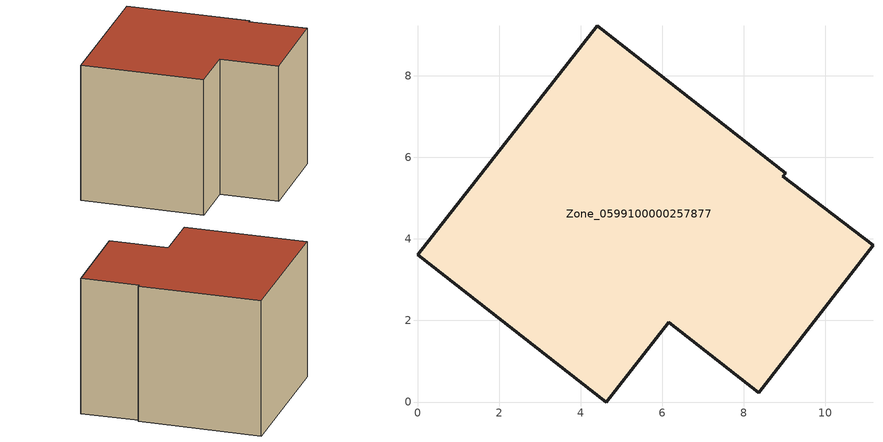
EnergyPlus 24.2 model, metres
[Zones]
Zone_0599100000257877
 floor ground (C_G): 4.41,9.22 9.03,5.61 8.96,5.54 11.17,3.85 8.37,0.23 6.16,1.95 4.63,0 0,3.61 z3.91
 wall outside (C_F): 9.03,5.61 4.41,9.22 0,3.61 4.63,0 6.16,1.95 8.37,0.23 11.17,3.85 8.96,5.54 9.03,5.61 z3.91:10.63
 roof outside (C_R): 4.41,9.22 0,3.61 4.63,0 6.16,1.95 8.37,0.23 11.17,3.85 8.96,5.54 9.03,5.61 z10.63
[BUILDING]
Pand.0599100000257877: North Axis=0; Terrain=City; Loads Convergence Tolerance Value=0.04; Temperature Convergence Tolerance Value=0.4; Solar Distribution=FullExterior; Maximum Number of Warmup Days=25; Minimum Number of Warmup Days=1
[Site:Location]
Rotterdam.The.Hague.AP_ZH_NLD Design_Conditions: Latitude=51.96; Longitude=4.45; Time Zone=1; Elevation=-4.5
[SITE:GROUNDTEMPERATURE:BUILDINGSURFACE]
18, 18, 18, 18, 18, 18, 18, 18, 18, 18, 18, 18
[MATERIAL] Thermal Absorptance=0.9; Solar Absorptance=0.7; Visible Absorptance=0.7
Name | Roughness | Thickness | Conductivity | Density | Specific Heat
G.TC.1946-1964 | MediumSmooth | 0.15 | 1 | 540 | 1210
F.TC.1946-1964 | Rough | 0.3 | 0.857143 | 1920 | 840
R.TC.1946-1964 | MediumRough | 0.2 | 0.235294 | 1500 | 1000
[CONSTRUCTION]
C_G: G.TC.1946-1964
C_F: F.TC.1946-1964
C_R: R.TC.1946-1964
[ZONE]
Zone_0599100000257877: Type=1; Multiplier=1; Ceiling Height=Autocalculate; Volume=Autocalculate; Floor Area=autocalculate; Part of Total Floor Area=Yes
[ZONEINFILTRATION:DESIGNFLOWRATE]
Infil_Zone_0599100000257877: Zone or ZoneList or Space or SpaceList=Zone_0599100000257877; Schedule=AlwaysOn; Design Flow Rate Calculation Method=Flow/Area; Flow Rate per Floor Area=0.003; Constant Term Coefficient=1; Temperature Term Coefficient=0; Velocity Term Coefficient=0; Velocity Squared Term Coefficient=0
[HVACTEMPLATE:ZONE:IDEALLOADSAIRSYSTEM]
Zone_0599100000257877: Maximum Heating Supply Air Temperature=50; Minimum Cooling Supply Air Temperature=13; Maximum Heating Supply Air Humidity Ratio=0.0156; Minimum Cooling Supply Air Humidity Ratio=0.0077; Heating Limit=NoLimit; Cooling Limit=NoLimit; Dehumidification Control Type=ConstantSensibleHeatRatio; Cooling Sensible Heat Ratio=0.7; Dehumidification Setpoint=60; Humidification Control Type=None; Humidification Setpoint=30; Outdoor Air Method=None; Outdoor Air Flow Rate per Person=0.00944; Outdoor Air Flow Rate per Zone Floor Area=0; Outdoor Air Flow Rate per Zone=0; Demand Controlled Ventilation Type=None; Outdoor Air Economizer Type=NoEconomizer; Heat Recovery Type=None; Sensible Heat Recovery Effectiveness=0.7; Latent Heat Recovery Effectiveness=0.65
[ZONECONTROL:THERMOSTAT]
ThermostatControl_Zone_0599100000257877: Zone or ZoneList=Zone_0599100000257877; Control Type Schedule=DualSetpointControlType; Control 1=Thermostat_Zone_0599100000257877; Temperature Difference Between Cutout And Setpoint=0
[THERMOSTATSETPOINT:DUALSETPOINT]
Thermostat_Zone_0599100000257877: Heating Setpoint Temperature Schedule=HeatingSetpoint_Zone_0599100000257877; Cooling Setpoint Temperature Schedule=CoolingSetpoint_Zone_0599100000257877
[SCHEDULE:COMPACT]
HeatingSetpoint_Zone_0599100000257877: Through: 12/31, For: AllDays, Until: 24:00, 21
CoolingSetpoint_Zone_0599100000257877: Through: 12/31, For: AllDays, Until: 24:00, 24
DualSetpointControlType: Through: 12/31, For: AllDays, Until: 24:00, 4
AlwaysOn: Through: 12/31, For: AllDays, Until: 24:00, 1
